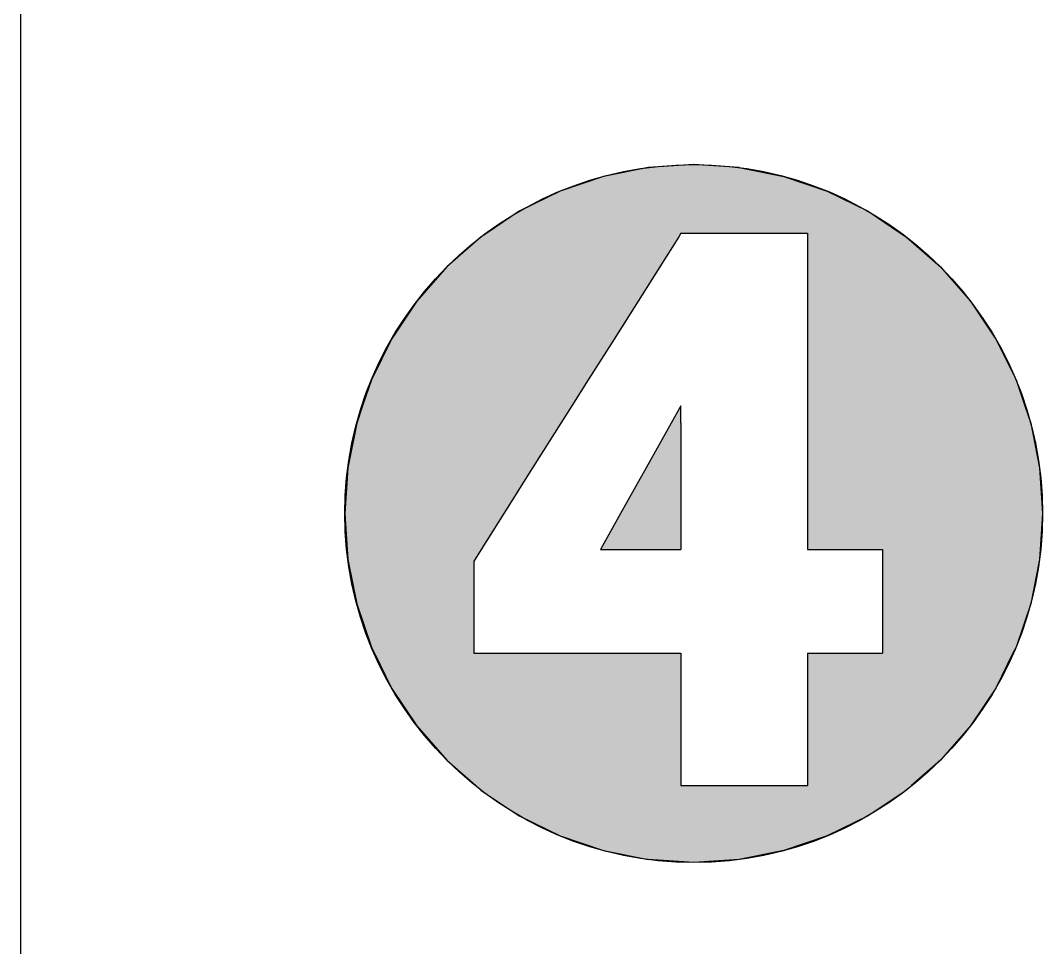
# Model space of a CAD drawing. Extents: x 45695 to 57015, y 5256 to 15308.
# Drawn here: x 46100.4 to 46433.4, y 6324.4 to 6626.4 of the extents above; entities that cross this region are included whole.
import ezdxf

# ---------------------------------------------------------------- set-up
doc = ezdxf.new("R2010")
doc.units = 0
doc.header["$MEASUREMENT"] = 0
doc.layers.add('TABLE', color=7, linetype='CONTINUOUS')

msp = doc.modelspace()

# ---------------------------------------------------------------- linework, layer by layer
at = {"layer": 'TABLE'}
msp.add_line((46100.400011, 7781.008749), (46100.400011, 5647.44366), dxfattribs=at)
at = {"layer": 'TABLE', "color": 2, "linetype": 'CONTINUOUS'}
for p, q in [((46304.923843, 6578.494929), (46290.340383, 6575.594099)), ((46319.761173, 6579.467419), (46304.923843, 6578.494929)), ((46334.598504, 6578.494929), (46319.761173, 6579.467419)), ((46334.598504, 6578.494929), (46349.181964, 6575.594099)), ((46290.340383, 6575.594099), (46276.260321, 6570.814562)), ((46349.181964, 6575.594099), (46363.262026, 6570.814562)), ((46276.260321, 6570.814562), (46262.92457, 6564.238097)), ((46363.262026, 6570.814562), (46376.597777, 6564.238097)), ((46262.92457, 6564.238097), (46252.320295, 6557.152547)), ((46376.597777, 6564.238097), (46387.202052, 6557.152547)), ((46250.56131, 6555.977231), (46239.382079, 6546.173308)), ((46252.320295, 6557.152547), (46250.56131, 6555.977231)), ((46314.876129, 6555.977231), (46308.684177, 6546.173308)), ((46315.618433, 6557.152547), (46314.876129, 6555.977231)), ((46315.618433, 6557.152547), (46356.868433, 6557.152547)), ((46356.868433, 6557.152547), (46356.868433, 6555.977231)), ((46356.868433, 6555.977231), (46356.868433, 6546.173308)), ((46387.202052, 6557.152547), (46388.961037, 6555.977231)), ((46388.961037, 6555.977231), (46400.140268, 6546.173308)), ((46239.382079, 6546.173308), (46229.578155, 6534.994076)), ((46308.684177, 6546.173308), (46301.62361, 6534.994076)), ((46356.868433, 6546.173308), (46356.868433, 6534.994076)), ((46400.140268, 6546.173308), (46409.944191, 6534.994076)), ((46229.578155, 6534.994076), (46221.317289, 6522.630816)), ((46301.62361, 6534.994076), (46293.815235, 6522.630816)), ((46356.868433, 6534.994076), (46356.868433, 6522.630816)), ((46409.944191, 6534.994076), (46418.205058, 6522.630816)), ((46221.317289, 6522.630816), (46214.740825, 6509.295065)), ((46293.815235, 6522.630816), (46285.392656, 6509.295065)), ((46356.868433, 6522.630816), (46356.868433, 6509.295065)), ((46418.205058, 6522.630816), (46424.781522, 6509.295065)), ((46214.740825, 6509.295065), (46211.891949, 6500.902547)), ((46285.392656, 6509.295065), (46280.092118, 6500.902547)), ((46356.868433, 6509.295065), (46356.868433, 6500.902547)), ((46424.781522, 6509.295065), (46427.630399, 6500.902547)), ((46211.891949, 6500.902547), (46209.961288, 6495.215003)), ((46280.092118, 6500.902547), (46276.499985, 6495.215003)), ((46315.618433, 6500.902547), (46312.433409, 6495.215003)), ((46315.618433, 6495.215003), (46315.618433, 6500.902547)), ((46356.868433, 6500.902547), (46356.868433, 6495.215003)), ((46427.630399, 6500.902547), (46429.561059, 6495.215003)), ((46209.961288, 6495.215003), (46207.060457, 6480.631544)), ((46276.499985, 6495.215003), (46267.289379, 6480.631544)), ((46312.433409, 6495.215003), (46304.266672, 6480.631544)), ((46315.618433, 6495.215003), (46315.618433, 6480.631544)), ((46356.868433, 6495.215003), (46356.868433, 6480.631544)), ((46429.561059, 6495.215003), (46432.46189, 6480.631544)), ((46207.060457, 6480.631544), (46206.087967, 6465.794213)), ((46267.289379, 6480.631544), (46257.918433, 6465.794213)), ((46304.266672, 6480.631544), (46295.957766, 6465.794213)), ((46315.618433, 6480.631544), (46315.618433, 6465.794213)), ((46356.868433, 6480.631544), (46356.868433, 6465.794213)), ((46432.46189, 6480.631544), (46433.43438, 6465.794213)), ((46206.087967, 6465.794213), (46206.859196, 6454.027547)), ((46257.918433, 6465.794213), (46250.486855, 6454.027547)), ((46295.957766, 6465.794213), (46289.368433, 6454.027547)), ((46315.618433, 6465.794213), (46315.618433, 6454.027547)), ((46356.868433, 6465.794213), (46356.868433, 6454.027547)), ((46433.43438, 6465.794213), (46432.663152, 6454.027547)), ((46206.859196, 6454.027547), (46207.060457, 6450.956882)), ((46207.060457, 6450.956882), (46207.195586, 6450.277547)), ((46248.547487, 6450.956882), (46248.118433, 6450.277547)), ((46250.486855, 6454.027547), (46248.547487, 6450.956882)), ((46289.368433, 6454.027547), (46315.618433, 6454.027547)), ((46356.868433, 6454.027547), (46381.243433, 6454.027547)), ((46381.243433, 6454.027547), (46381.243433, 6450.956882)), ((46381.243433, 6450.956882), (46381.243433, 6450.277547)), ((46432.46189, 6450.956882), (46432.326761, 6450.277547)), ((46432.663152, 6454.027547), (46432.46189, 6450.956882)), ((46207.195586, 6450.277547), (46209.961288, 6436.373422)), ((46248.118433, 6450.277547), (46248.118433, 6436.373422)), ((46381.243433, 6450.277547), (46381.243433, 6436.373422)), ((46432.326761, 6450.277547), (46429.561059, 6436.373422)), ((46209.961288, 6436.373422), (46214.740825, 6422.29336)), ((46248.118433, 6436.373422), (46248.118433, 6422.29336)), ((46381.243433, 6436.373422), (46381.243433, 6422.29336)), ((46429.561059, 6436.373422), (46424.781522, 6422.29336)), ((46214.740825, 6422.29336), (46215.734914, 6420.277547)), ((46248.118433, 6422.29336), (46248.118433, 6420.277547)), ((46381.243433, 6422.29336), (46381.243433, 6420.277547)), ((46424.781522, 6422.29336), (46423.787433, 6420.277547)), ((46215.734914, 6420.277547), (46221.317289, 6408.957609)), ((46248.118433, 6420.277547), (46315.618433, 6420.277547)), ((46315.618433, 6420.277547), (46315.618433, 6408.957609)), ((46356.868433, 6420.277547), (46356.868433, 6408.957609)), ((46356.868433, 6420.277547), (46381.243433, 6420.277547)), ((46423.787433, 6420.277547), (46418.205058, 6408.957609)), ((46221.317289, 6408.957609), (46229.578155, 6396.59435)), ((46315.618433, 6408.957609), (46315.618433, 6396.59435)), ((46356.868433, 6408.957609), (46356.868433, 6396.59435)), ((46418.205058, 6408.957609), (46409.944191, 6396.59435)), ((46229.578155, 6396.59435), (46239.382079, 6385.415118)), ((46315.618433, 6396.59435), (46315.618433, 6385.415118)), ((46356.868433, 6396.59435), (46356.868433, 6385.415118)), ((46409.944191, 6396.59435), (46400.140268, 6385.415118)), ((46239.382079, 6385.415118), (46248.803735, 6377.152547)), ((46315.618433, 6385.415118), (46315.618433, 6377.152547)), ((46356.868433, 6385.415118), (46356.868433, 6377.152547)), ((46400.140268, 6385.415118), (46390.718612, 6377.152547)), ((46248.803735, 6377.152547), (46250.56131, 6375.611195)), ((46250.56131, 6375.611195), (46262.92457, 6367.350329)), ((46315.618433, 6377.152547), (46356.868433, 6377.152547)), ((46388.961037, 6375.611195), (46376.597777, 6367.350329)), ((46390.718612, 6377.152547), (46388.961037, 6375.611195)), ((46262.92457, 6367.350329), (46276.260321, 6360.773864)), ((46376.597777, 6367.350329), (46363.262026, 6360.773864)), ((46276.260321, 6360.773864), (46290.340383, 6355.994327)), ((46363.262026, 6360.773864), (46349.181964, 6355.994327)), ((46290.340383, 6355.994327), (46304.923843, 6353.093496)), ((46349.181964, 6355.994327), (46334.598504, 6353.093496)), ((46319.761173, 6352.121007), (46304.923843, 6353.093496)), ((46334.598504, 6353.093496), (46319.761173, 6352.121007))]:
    msp.add_line(p, q, dxfattribs=at)
at = {"layer": 'TABLE'}
msp.add_circle((46319.761173, 6465.794213), 113.673206, dxfattribs=at)
at = {"layer": 'TABLE', "color": 2, "linetype": 'CONTINUOUS'}
for points in [[(46304.923843, 6578.494929), (46290.340383, 6575.594099), (46349.181964, 6575.594099)], [(46319.761173, 6579.467419), (46304.923843, 6578.494929), (46334.598504, 6578.494929)], [(46290.340383, 6575.594099), (46276.260321, 6570.814562), (46363.262026, 6570.814562)], [(46276.260321, 6570.814562), (46262.92457, 6564.238097), (46376.597777, 6564.238097)], [(46262.92457, 6564.238097), (46252.320295, 6557.152547), (46387.202052, 6557.152547)], [(46250.56131, 6555.977231), (46239.382079, 6546.173308), (46308.684177, 6546.173308)], [(46252.320295, 6557.152547), (46250.56131, 6555.977231), (46314.876129, 6555.977231)], [(46315.618433, 6557.152547), (46315.618433, 6557.152547), (46356.868433, 6557.152547)], [(46356.868433, 6557.152547), (46356.868433, 6555.977231), (46388.961037, 6555.977231)], [(46356.868433, 6555.977231), (46356.868433, 6546.173308), (46400.140268, 6546.173308)], [(46239.382079, 6546.173308), (46229.578155, 6534.994076), (46301.62361, 6534.994076)], [(46356.868433, 6546.173308), (46356.868433, 6534.994076), (46409.944191, 6534.994076)], [(46229.578155, 6534.994076), (46221.317289, 6522.630816), (46293.815235, 6522.630816)], [(46356.868433, 6534.994076), (46356.868433, 6522.630816), (46418.205058, 6522.630816)], [(46221.317289, 6522.630816), (46214.740825, 6509.295065), (46285.392656, 6509.295065)], [(46356.868433, 6522.630816), (46356.868433, 6509.295065), (46424.781522, 6509.295065)], [(46214.740825, 6509.295065), (46211.891949, 6500.902547), (46280.092118, 6500.902547)], [(46356.868433, 6509.295065), (46356.868433, 6500.902547), (46427.630399, 6500.902547)], [(46211.891949, 6500.902547), (46209.961288, 6495.215003), (46276.499985, 6495.215003)], [(46315.618433, 6500.902547), (46312.433409, 6495.215003), (46315.618433, 6495.215003)], [(46356.868433, 6500.902547), (46356.868433, 6495.215003), (46429.561059, 6495.215003)], [(46209.961288, 6495.215003), (46207.060457, 6480.631544), (46267.289379, 6480.631544)], [(46312.433409, 6495.215003), (46304.266672, 6480.631544), (46315.618433, 6480.631544)], [(46356.868433, 6495.215003), (46356.868433, 6480.631544), (46432.46189, 6480.631544)], [(46207.060457, 6480.631544), (46206.087967, 6465.794213), (46257.918433, 6465.794213)], [(46304.266672, 6480.631544), (46295.957766, 6465.794213), (46315.618433, 6465.794213)], [(46356.868433, 6480.631544), (46356.868433, 6465.794213), (46433.43438, 6465.794213)], [(46206.087967, 6465.794213), (46206.859196, 6454.027547), (46250.486855, 6454.027547)], [(46295.957766, 6465.794213), (46289.368433, 6454.027547), (46315.618433, 6454.027547)], [(46356.868433, 6465.794213), (46356.868433, 6454.027547), (46432.663152, 6454.027547)], [(46206.859196, 6454.027547), (46207.060457, 6450.956882), (46248.547487, 6450.956882)], [(46207.060457, 6450.956882), (46207.195586, 6450.277547), (46248.118433, 6450.277547)], [(46289.368433, 6454.027547), (46289.368433, 6454.027547), (46315.618433, 6454.027547)], [(46356.868433, 6454.027547), (46356.868433, 6454.027547), (46381.243433, 6454.027547)], [(46381.243433, 6454.027547), (46381.243433, 6450.956882), (46432.46189, 6450.956882)], [(46381.243433, 6450.956882), (46381.243433, 6450.277547), (46432.326761, 6450.277547)], [(46207.195586, 6450.277547), (46209.961288, 6436.373422), (46248.118433, 6436.373422)], [(46381.243433, 6450.277547), (46381.243433, 6436.373422), (46429.561059, 6436.373422)], [(46209.961288, 6436.373422), (46214.740825, 6422.29336), (46248.118433, 6422.29336)], [(46381.243433, 6436.373422), (46381.243433, 6422.29336), (46424.781522, 6422.29336)], [(46214.740825, 6422.29336), (46215.734914, 6420.277547), (46248.118433, 6420.277547)], [(46381.243433, 6422.29336), (46381.243433, 6420.277547), (46423.787433, 6420.277547)], [(46215.734914, 6420.277547), (46221.317289, 6408.957609), (46315.618433, 6408.957609)], [(46248.118433, 6420.277547), (46248.118433, 6420.277547), (46315.618433, 6420.277547)], [(46356.868433, 6420.277547), (46356.868433, 6408.957609), (46418.205058, 6408.957609)], [(46356.868433, 6420.277547), (46356.868433, 6420.277547), (46381.243433, 6420.277547)], [(46221.317289, 6408.957609), (46229.578155, 6396.59435), (46315.618433, 6396.59435)], [(46356.868433, 6408.957609), (46356.868433, 6396.59435), (46409.944191, 6396.59435)], [(46229.578155, 6396.59435), (46239.382079, 6385.415118), (46315.618433, 6385.415118)], [(46356.868433, 6396.59435), (46356.868433, 6385.415118), (46400.140268, 6385.415118)], [(46239.382079, 6385.415118), (46248.803735, 6377.152547), (46315.618433, 6377.152547)], [(46356.868433, 6385.415118), (46356.868433, 6377.152547), (46390.718612, 6377.152547)], [(46248.803735, 6377.152547), (46250.56131, 6375.611195), (46388.961037, 6375.611195)], [(46250.56131, 6375.611195), (46262.92457, 6367.350329), (46376.597777, 6367.350329)], [(46315.618433, 6377.152547), (46315.618433, 6377.152547), (46356.868433, 6377.152547)], [(46262.92457, 6367.350329), (46276.260321, 6360.773864), (46363.262026, 6360.773864)], [(46276.260321, 6360.773864), (46290.340383, 6355.994327), (46349.181964, 6355.994327)], [(46290.340383, 6355.994327), (46304.923843, 6353.093496), (46334.598504, 6353.093496)]]:
    msp.add_solid(points, dxfattribs=at)
at = {"layer": 'TABLE', "color": 2, "linetype": 'CONTINUOUS', "extrusion": (0, 0, -1)}
for points in [[(-46304.923843, 6578.494929), (-46334.598504, 6578.494929), (-46349.181964, 6575.594099)], [(-46290.340383, 6575.594099), (-46349.181964, 6575.594099), (-46363.262026, 6570.814562)], [(-46276.260321, 6570.814562), (-46363.262026, 6570.814562), (-46376.597777, 6564.238097)], [(-46262.92457, 6564.238097), (-46376.597777, 6564.238097), (-46387.202052, 6557.152547)], [(-46250.56131, 6555.977231), (-46314.876129, 6555.977231), (-46308.684177, 6546.173308)], [(-46252.320295, 6557.152547), (-46315.618433, 6557.152547), (-46314.876129, 6555.977231)], [(-46356.868433, 6557.152547), (-46387.202052, 6557.152547), (-46388.961037, 6555.977231)], [(-46356.868433, 6555.977231), (-46388.961037, 6555.977231), (-46400.140268, 6546.173308)], [(-46239.382079, 6546.173308), (-46308.684177, 6546.173308), (-46301.62361, 6534.994076)], [(-46356.868433, 6546.173308), (-46400.140268, 6546.173308), (-46409.944191, 6534.994076)], [(-46229.578155, 6534.994076), (-46301.62361, 6534.994076), (-46293.815235, 6522.630816)], [(-46356.868433, 6534.994076), (-46409.944191, 6534.994076), (-46418.205058, 6522.630816)], [(-46221.317289, 6522.630816), (-46293.815235, 6522.630816), (-46285.392656, 6509.295065)], [(-46356.868433, 6522.630816), (-46418.205058, 6522.630816), (-46424.781522, 6509.295065)], [(-46214.740825, 6509.295065), (-46285.392656, 6509.295065), (-46280.092118, 6500.902547)], [(-46356.868433, 6509.295065), (-46424.781522, 6509.295065), (-46427.630399, 6500.902547)], [(-46211.891949, 6500.902547), (-46280.092118, 6500.902547), (-46276.499985, 6495.215003)], [(-46356.868433, 6500.902547), (-46427.630399, 6500.902547), (-46429.561059, 6495.215003)], [(-46209.961288, 6495.215003), (-46276.499985, 6495.215003), (-46267.289379, 6480.631544)], [(-46312.433409, 6495.215003), (-46315.618433, 6495.215003), (-46315.618433, 6480.631544)], [(-46356.868433, 6495.215003), (-46429.561059, 6495.215003), (-46432.46189, 6480.631544)], [(-46207.060457, 6480.631544), (-46267.289379, 6480.631544), (-46257.918433, 6465.794213)], [(-46304.266672, 6480.631544), (-46315.618433, 6480.631544), (-46315.618433, 6465.794213)], [(-46356.868433, 6480.631544), (-46432.46189, 6480.631544), (-46433.43438, 6465.794213)], [(-46206.087967, 6465.794213), (-46257.918433, 6465.794213), (-46250.486855, 6454.027547)], [(-46295.957766, 6465.794213), (-46315.618433, 6465.794213), (-46315.618433, 6454.027547)], [(-46356.868433, 6465.794213), (-46433.43438, 6465.794213), (-46432.663152, 6454.027547)], [(-46206.859196, 6454.027547), (-46250.486855, 6454.027547), (-46248.547487, 6450.956882)], [(-46207.060457, 6450.956882), (-46248.547487, 6450.956882), (-46248.118433, 6450.277547)], [(-46381.243433, 6454.027547), (-46432.663152, 6454.027547), (-46432.46189, 6450.956882)], [(-46381.243433, 6450.956882), (-46432.46189, 6450.956882), (-46432.326761, 6450.277547)], [(-46207.195586, 6450.277547), (-46248.118433, 6450.277547), (-46248.118433, 6436.373422)], [(-46381.243433, 6450.277547), (-46432.326761, 6450.277547), (-46429.561059, 6436.373422)], [(-46209.961288, 6436.373422), (-46248.118433, 6436.373422), (-46248.118433, 6422.29336)], [(-46381.243433, 6436.373422), (-46429.561059, 6436.373422), (-46424.781522, 6422.29336)], [(-46214.740825, 6422.29336), (-46248.118433, 6422.29336), (-46248.118433, 6420.277547)], [(-46381.243433, 6422.29336), (-46424.781522, 6422.29336), (-46423.787433, 6420.277547)], [(-46215.734914, 6420.277547), (-46315.618433, 6420.277547), (-46315.618433, 6408.957609)], [(-46356.868433, 6420.277547), (-46423.787433, 6420.277547), (-46418.205058, 6408.957609)], [(-46221.317289, 6408.957609), (-46315.618433, 6408.957609), (-46315.618433, 6396.59435)], [(-46356.868433, 6408.957609), (-46418.205058, 6408.957609), (-46409.944191, 6396.59435)], [(-46229.578155, 6396.59435), (-46315.618433, 6396.59435), (-46315.618433, 6385.415118)], [(-46356.868433, 6396.59435), (-46409.944191, 6396.59435), (-46400.140268, 6385.415118)], [(-46239.382079, 6385.415118), (-46315.618433, 6385.415118), (-46315.618433, 6377.152547)], [(-46356.868433, 6385.415118), (-46400.140268, 6385.415118), (-46390.718612, 6377.152547)], [(-46248.803735, 6377.152547), (-46390.718612, 6377.152547), (-46388.961037, 6375.611195)], [(-46250.56131, 6375.611195), (-46388.961037, 6375.611195), (-46376.597777, 6367.350329)], [(-46262.92457, 6367.350329), (-46376.597777, 6367.350329), (-46363.262026, 6360.773864)], [(-46276.260321, 6360.773864), (-46363.262026, 6360.773864), (-46349.181964, 6355.994327)], [(-46290.340383, 6355.994327), (-46349.181964, 6355.994327), (-46334.598504, 6353.093496)], [(-46304.923843, 6353.093496), (-46334.598504, 6353.093496), (-46319.761173, 6352.121007)]]:
    msp.add_solid(points, dxfattribs=at)

doc.saveas('drawing.dxf')
